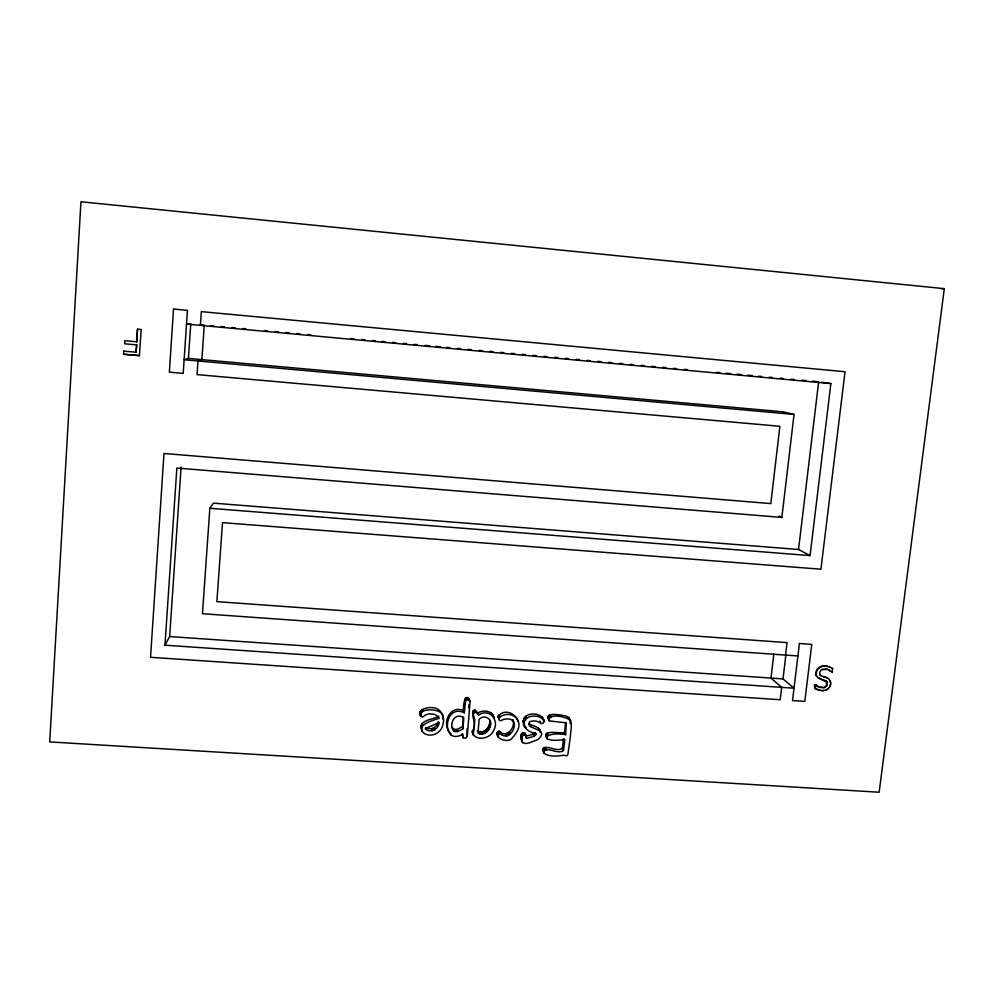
<?xml version="1.0" encoding="UTF-8"?>
<svg xmlns="http://www.w3.org/2000/svg" width="994" height="994" viewBox="0 0 994 994"><rect width="100%" height="100%" fill="white"/><g stroke="black" fill="none" stroke-linecap="round" stroke-linejoin="round"><path stroke-width="1.49" d="M442.939 719.122C446.281 706.436 413.939 707.691 422.102 717.109L423.034 716.86C427.258 712.462 436.08 712.748 439.286 718.277C433.906 720.116 414.771 724.775 424.04 733.311C431.669 738.095 441.721 732.777 442.976 724.129C445.449 716.413 440.267 707.219 431.644 707.591C428.079 706.995 416.859 709.654 420.947 714.798M514.395 724.216C514.805 731.795 506.48 740.257 499.92 733.348C492.527 738.02 509.5 743.997 512.407 737.697A22.899 22.092 -25.4 0 0 517.352 730.652C524.323 718.836 506.791 705.193 498.093 716.339L499.361 720.041L500.802 720.824C505.101 717.867 513.513 717.78 514.395 724.216L512.718 719.631C516.284 727.223 506.257 738.989 499.137 731.174L496.876 733.261L497.783 736.405M563.499 750.507L564.853 739.387C539.245 743.798 542.239 730.826 565.648 734.678L566.344 722.849L549.409 720.923C543.519 710.959 560.628 715.22 565.561 715.879C574.408 719.047 570.469 730.391 570.283 737.287L567.885 754.595L566.568 755.875L563.933 755.216C557.361 756.198 549.57 757.08 543.805 753.191L543.556 751.824C547.433 745.786 557.485 755.055 563.499 750.507L562.405 748.258L563.523 738.641M467.018 728.863L467.267 736.069L465.714 738.256L462.993 737.784L462.956 734.119C440.926 746.954 443.225 702.584 464.285 712.822L465.639 700.807L466.994 699.652L468.857 699.788L470.05 702.037L467.267 736.069M816.77 685.674C822.026 690.383 811.39 678.914 815.242 688.606C818.634 690.445 822.92 691.377 826.586 689.811C833.631 685.686 830.649 676.926 823.591 676.752M565.586 722.713L564.542 732.503L565.648 734.678M137.52 329.176L136.725 341.787L137.52 329.176L141.21 329.486L139.396 355.653L123.505 354.224L123.852 351.106M136.675 344.856L136.066 352.249L136.675 344.856L124.672 343.8L124.859 340.706L136.874 341.762M164.954 645.193L169.651 636.558L783.011 678.902L794.007 688.208L164.954 645.193L176.857 468.05L781.868 517.414L794.044 414.423L782.775 411.789L188.425 358.412L184.126 359.729L794.044 414.423M169.651 636.558L181.094 466.994M188.425 358.412L190.773 323.721L186.524 324.094L830.872 383.597L810.06 555.596L209.846 508.294L202.453 613.733L797.909 655.953M463.018 728.788L463.763 717.718C454.954 711.654 448.195 724.415 453.761 731.075L457.675 731.621L463.018 728.788L463.067 716.997M200.39 325.373L201.335 311.631L845.037 371.731L820.932 569.202L222.507 522.645L216.878 601.631L787.062 642.609L785.558 655.083M204.267 324.963L201.894 359.617L197.968 360.971L197.036 374.601L779.88 426.277L770.822 503.598L163.985 453.475L150.541 657.295L780.203 699.739L781.694 687.363L770.984 678.07L773.841 654.064M464.285 712.822C461.701 709.231 465.18 689.501 469.976 701.105M468.609 707.716L468.932 704.634M783.011 678.902L785.894 654.909M810.06 555.596L798.542 549.483L818.671 381.733M815.242 688.606L815.701 684.866L817.08 685.935M828.574 669.782L832.313 672.528L832.475 668.366M944.3 288.658L879.143 792.23L49.7 741.909L80.949 201.77L944.3 288.658L941.281 288.757M477.331 730.975C483.966 734.814 491.235 726.229 489.595 719.656M490.005 726.949C493.583 719.494 484.637 713.68 479.108 719.308L478.002 733.15C482.711 736.206 488.7 731.696 490.005 726.949L489.272 724.812M523.229 720.712C524.944 711.108 542.848 712.039 544.153 721.52L543.246 723.085L541.494 723.669C538.263 720.973 533.331 719.991 529.417 721.917C526.286 730.528 550.813 728.043 537.754 739.722C533.169 740.828 522.993 747.6 521.365 739.685C520.67 737.113 520.508 731.373 524.695 732.938L526.621 738.331L533.927 736.405L536.362 733.684C529.765 732.677 522.521 728.267 523.229 720.712L524.683 726.937M524.136 722.824C525.366 714.003 541.618 713.965 544.153 721.52M472.846 730.354C477.952 724.663 468.77 712.4 474.958 710.051L477.89 712.959L478.574 715.046C489.296 707.542 500.032 720.787 493.484 730.752C490.278 739.151 473.939 741.934 472.274 731.435L472.846 730.354L473.032 734.504M473.492 732.528L474.834 719.954L472.56 712.027M817.888 677.746C837.718 685.288 812.297 678.803 815.95 672.553C816.695 666.204 824.647 664.501 829.617 667.073M816.608 676.33C814.086 671.223 821.168 663.681 827.704 666.527M829.791 687.003L830.673 684.419M421.531 728.962C418.685 719.731 433.906 719.569 438.814 716.165M549.409 720.923C547.446 712.449 567.947 716.724 570.73 721.035M547.272 739.014C540.724 728.465 560.343 734.106 564.542 732.503M522.26 741.897C521.564 739.312 521.403 733.547 525.615 735.113L526.261 735.796M543.892 751.849L542.55 749.563C546.414 743.549 556.416 752.793 562.405 748.258M478.574 715.046L475.617 712.114L474.014 712.623L473.306 714.512M819.963 674.876L820.758 675.709L819.553 672.528L821.23 669.77L827.07 669.285L822.026 669.347M820.274 687.562L823.79 687.513L826.561 685.748C825.703 677.225 827.865 681.685 826.884 685.997L824.113 687.761L818.248 686.618M517.34 719.519C513.699 713.207 502.976 712.673 498.876 718.438L498.951 719.283M438.304 721.706C437.236 727.347 430.8 730.826 425.83 727.347L426.24 729.509C431.868 733.435 438.366 728.614 439.298 722.576L425.196 728.627L426.24 729.509M209.846 508.294L213.412 503.138L798.542 549.483M525.341 733.622L525.702 736.132L531.256 734.889L535.045 732.541L536.014 734.703M462.421 726.639L457.103 729.459L454.034 729.36L452.034 727.26M825.182 690.333L827.865 689.053M477.89 712.959C483.395 709.43 493.21 710.747 494.13 718.327M123.505 354.224L139.545 355.616M123.691 351.143L136.215 352.224M199.769 324.553L202.776 324.827M210.442 325.535L213.536 325.821M221.252 326.541L224.346 326.827M232.062 327.535L235.143 327.821M242.859 328.529L245.953 328.815M264.479 330.53L267.56 330.816M275.288 331.524L278.37 331.81M286.086 332.53L289.179 332.816M296.895 333.524L299.977 333.81M307.705 334.518L310.787 334.804M350.919 338.519L354.013 338.805M361.729 339.513L364.823 339.799M372.539 340.52L375.62 340.805M381.795 341.377L384.889 341.65M392.605 342.371L395.687 342.657M403.415 343.365L406.496 343.651M414.212 344.371L417.306 344.657M425.022 345.365L429.656 345.788M435.832 346.359L440.454 346.794M446.629 347.366L449.723 347.651M457.439 348.36L460.533 348.646M468.249 349.354L471.33 349.639M479.046 350.36L482.14 350.646M489.856 351.354L492.949 351.64M500.665 352.348L503.747 352.634M511.475 353.355L514.557 353.64M522.272 354.349L525.366 354.634M533.082 355.355L536.164 355.628M543.892 356.349L546.973 356.635M554.689 357.343L557.783 357.629M565.499 358.349L568.593 358.635M576.309 359.343L579.39 359.629M587.106 360.337L590.2 360.623M597.916 361.344L601.01 361.63M608.726 362.338L611.807 362.624M619.535 363.332L622.617 363.618M630.333 364.338L633.427 364.624M641.142 365.332L644.224 365.618M651.952 366.326L655.034 366.612M662.749 367.333L665.843 367.618M673.559 368.327L676.641 368.612M684.369 369.333L687.45 369.619M716.786 372.328L719.867 372.613M726.042 373.185L730.677 373.607M736.852 374.179L741.487 374.601M747.662 375.173L752.284 375.608M758.459 376.179L761.553 376.465M769.269 377.173L772.35 377.459M780.079 378.167L783.16 378.453M790.876 379.174L793.97 379.459M801.686 380.168L806.32 380.59M812.496 381.162L817.118 381.597M821.715 382.205L830.872 383.597M814.931 688.357L820.1 690.37M463.676 710.747C451.065 704.448 441.883 721.644 449.002 731.422M826.747 669.049L830.624 671.112M540.5 721.545L539.705 721.222L540.699 723.334M529.591 725.844L528.659 723.707L536.785 727.123L539.195 728.851L540.686 731.944M779.147 516.11L781.868 517.414M829.294 666.825L832.81 668.614M824.486 680.381L826.051 681.25M820.448 675.46L827.828 678.417M549.098 719.321L547.992 718.041M546.986 737.349L545.805 736.032M830.214 680.952L830.736 683.114M522.459 740.99L521.365 739.685M823.653 690.581L822.001 690.594M497 734.218L498.64 735.982M499.212 718.488L498.168 717.171M526.335 727.943L523.776 724.8M472.386 732.317L472.908 733.174M568.742 717.519L569.587 718.935M462.396 735.585L461.924 733.994L462.993 737.784M567.487 716.599L568.618 718.699M550.167 714.81L551.21 716.898M549.272 715.046L550.303 717.121M548.601 715.481L549.632 717.569M548.154 716.127L549.185 718.227M547.942 716.997L548.974 719.084M542.451 717.308L544.029 720.414M541.407 716.401L542.413 718.5M547.147 733.05L548.179 735.225M546.439 733.473L547.458 735.647M545.967 734.144L546.986 736.318M545.731 735.063L546.75 737.237M538.45 728.08L540.189 731.012M545.793 747.476L546.812 749.724M545.085 747.314L546.091 749.563M544.14 747.451L545.147 749.7M543.32 747.985L544.327 750.234M542.799 748.718L543.793 750.967M542.55 749.563L543.805 753.191M534.238 733.435L535.207 735.61M529.951 724.725L530.895 726.862M525.553 716.252L526.472 718.351M532.97 734.218L533.927 736.405M524.385 717.482L525.304 719.581M523.614 718.973L524.521 721.072M524.695 732.938L525.615 735.113M525.702 736.132L526.621 738.331M523.627 732.653L524.534 734.827M522.695 732.752L523.602 734.926M521.912 733.187L522.819 735.361M521.353 733.895L522.26 736.069M521.104 734.814L521.999 737.001M521.204 736.778L522.098 738.977M521.291 738.741L522.67 742.68M509.375 731.77L510.208 733.945M508.071 733L508.891 735.175M506.803 733.696L507.623 735.883M499.162 714.748L499.945 716.836M505.586 733.883L506.406 736.069M498.404 715.518L499.187 717.618M498.093 716.339L499.361 720.041M501.175 732.503L501.97 734.69M500.28 731.646L501.063 733.821M499.137 731.174L499.92 733.348M492.713 714.587L494.341 718.376M498.317 731.286L499.1 733.46M491.396 713.158L492.142 715.245M497.609 731.758L498.392 733.932M497.099 732.454L497.87 734.628M497.596 735.125L498.367 737.312M496.876 733.261L497.646 735.448M488.601 726.502L489.334 728.652M487.619 728.068L488.34 730.23M486.314 729.509L487.035 731.671M484.811 730.689L485.519 732.851M483.208 731.497L483.916 733.671M474.958 710.051L475.617 712.114M481.518 731.932L482.214 734.106M474.113 710.138L474.772 712.213M473.368 710.548L474.014 712.623M479.742 731.994L480.425 734.168M468.919 698.31L469.553 700.323M472.796 711.195L473.455 713.27M468.224 697.776L468.857 699.788M478.76 731.721L479.443 733.895M467.317 697.552L467.938 699.552M466.372 697.651L466.994 699.652M465.59 698.086L466.198 700.099M465.03 698.794L465.639 700.807M472.274 731.435L473.554 735.361M457.103 729.459L457.675 731.621M455.016 729.559L455.575 731.721M454.034 729.36L454.581 731.522M453.214 728.913L453.761 731.075M450.493 732.839L451.027 735.026M434.229 727.707L434.676 729.882M433.024 728.316L433.471 730.491M431.719 728.639L432.166 730.814M517.34 719.345L517.762 721.47M422.475 709.53L422.86 711.605M421.046 710.499L421.431 712.586M420.139 711.605L420.524 713.692M420.288 714.288L420.661 716.388M421.903 723.868L422.288 726.018M419.766 712.822L420.238 715.692M421.307 724.912L421.692 727.061M421.034 726.03L421.916 731.137M539.705 729.782L539.941 732.069M469.342 699.08L469.416 700.024M570.071 720.998L570.208 723.694M173.528 309.035L169.365 372.141L183.207 373.371L187.444 310.339L173.528 309.035M799.424 643.503L792.516 700.571L804.805 701.391L811.763 644.385L799.424 643.503"/></g></svg>
